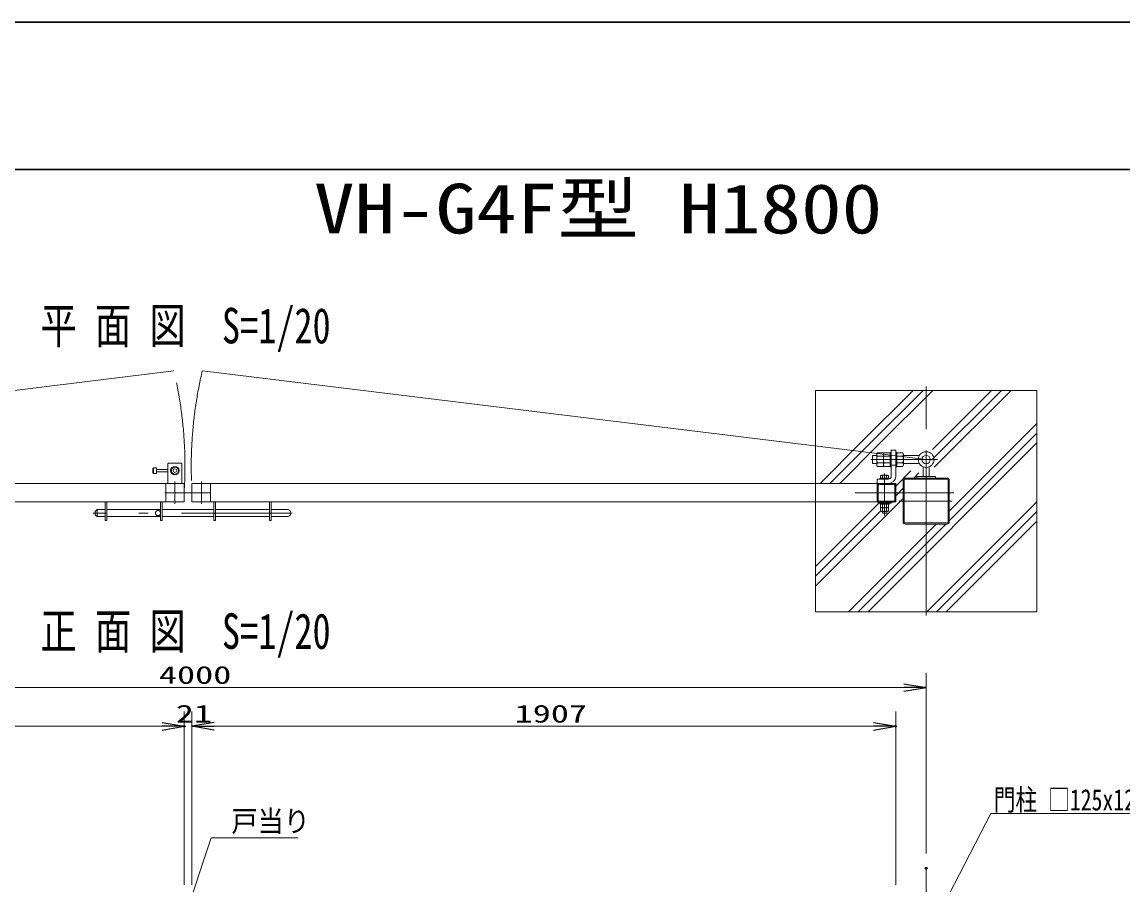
# Model space of a CAD drawing. Units: millimetres, scale not verified. Extents: x -4200 to 4200, y -2970 to 2970.
# Drawn here: x -1663 to 1321, y 632 to 2970 of the extents above; entities that cross this region are included whole.
import ezdxf
from ezdxf.enums import TextEntityAlignment as Align

# ---------------------------------------------------------------- set-up
doc = ezdxf.new("R2010")
doc.units = ezdxf.units.MM
doc.header["$LTSCALE"] = 10
doc.header["$PDMODE"] = 32
doc.header["$PDSIZE"] = 5
for name, pattern in [('USER1', [50.5, 30, -9, 2.5, -9]), ('USER2', [12.6, 8.4, -4.2]), ('USER3', [58, 30, -9, 2.5, -5, 2.5, -9])]:
    doc.linetypes.add(name, pattern=pattern)
for name, color, linetype, lineweight in [('0-0_1', 7, 'Continuous', 9), ('0-1_2', 4, 'Continuous', 18), ('0-2_0', 7, 'Continuous', 25), ('0-4_8', 6, 'Continuous', 9)]:
    doc.layers.add(name, color=color, linetype=linetype, lineweight=lineweight)
doc.layers.add('0-3_Defpoints', color=7, linetype='Continuous')
doc.styles.add('ＭＳ ゴシック', font='')
doc.styles.get('ＭＳ ゴシック').set_extended_font_data('MS Gothic')

# ---------------------------------------------------------------- blocks, each defined once
blk = doc.blocks.new('_OPEN')
at = {"layer": '0-2_0'}
blk.add_line((-10, 1.667), (0, 0), dxfattribs=at)
blk.add_lwpolyline([(-10, -1.667), (0, 0), (-10, 0)], dxfattribs=at)
blk = doc.blocks.new('G44')
at = {"layer": '0-0_1'}
blk.add_lwpolyline([(44205, 41625.4), (50205, 41625.4), (50205, 47625.4), (44205, 47625.4)], close=True, dxfattribs=at)

msp = doc.modelspace()

# ---------------------------------------------------------------- linework, layer by layer
at = {"layer": '0-0_1', "lineweight": 30}
msp.add_line((3799.45, 2569.77), (-3799.55, 2569.77), dxfattribs=at)
at = {"layer": '0-0_1'}
for p, q in [((-3212.58, 1784.27), (-1251.28, 2024.77)), ((-3212.58, 1784.27), (-1251.28, 2024.77)), ((787.42, 1784.27), (-1173.88, 2024.77)), ((610.89, 1830.04), (752.63, 1971.77)), ((634.8, 1827.43), (779.14, 1971.77)), ((658.7, 1824.82), (805.66, 1971.77)), ((801.78, 1782.27), (991.28, 1971.77)), ((804.41, 1811.42), (964.76, 1971.77)), ((809.42, 1763.4), (1017.79, 1971.77)), ((849.92, 1644.8), (1087.42, 1882.3)), ((849.92, 1618.28), (1087.42, 1855.78)), ((500.13, 1719.28), (610.89, 1830.04)), ((526.65, 1719.28), (634.8, 1827.43)), ((553.16, 1719.28), (658.7, 1824.82)), ((629.92, 1371.77), (1087.42, 1829.27)), ((786.76, 1793.77), (786.77, 1793.79)), ((-1305.98, 1761.78), (-1308.48, 1759.28)), ((-1298.48, 1761.78), (-1305.98, 1761.78)), ((-1305.98, 1761.78), (-1305.98, 1746.78)), ((-1298.48, 1761.78), (-1298.48, 1746.78)), ((-1265.48, 1774.28), (-1267.48, 1772.28)), ((-1267.48, 1719.28), (-1267.48, 1772.28)), ((-1231.48, 1774.28), (-1265.48, 1774.28)), ((-1229.48, 1772.28), (-1231.48, 1774.28)), ((-1229.48, 1719.28), (-1229.48, 1772.28)), ((-1308.48, 1759.28), (-1308.48, 1749.28)), ((-1308.48, 1749.28), (-1305.98, 1746.78)), ((-1298.48, 1746.78), (-1305.98, 1746.78)), ((-1267.48, 1757.28), (-1298.48, 1757.28)), ((-1267.48, 1751.28), (-1298.48, 1751.28)), ((704.92, 1711.93), (746.42, 1753.43)), ((844.42, 1731.07), (730.42, 1731.07)), ((843.52, 1734.27), (731.32, 1734.27)), ((753.78, 1734.27), (767.43, 1747.92)), ((-1273.08, 1719.28), (-3080.08, 1719.28)), ((-1176.68, 1719.28), (654.92, 1719.28)), ((654.92, 1676.1), (654.92, 1712.3)), ((654.92, 1676.1), (654.92, 1712.3)), ((657.22, 1676.1), (657.22, 1712.3)), ((657.22, 1676.1), (657.22, 1712.3)), ((686.92, 1719.2), (657.92, 1719.2)), ((686.92, 1719.2), (657.92, 1719.2)), ((698.02, 1719.2), (661.82, 1719.2)), ((698.02, 1719.2), (661.82, 1719.2)), ((698.02, 1716.9), (661.82, 1716.9)), ((698.02, 1716.9), (661.82, 1716.9)), ((702.62, 1676.1), (702.62, 1712.3)), ((702.62, 1676.1), (702.62, 1712.3)), ((704.92, 1676.1), (704.92, 1712.3)), ((704.92, 1676.1), (704.92, 1712.3)), ((704.92, 1686.3), (724.92, 1706.3)), ((728.12, 1728.77), (728.12, 1614.77)), ((846.72, 1728.77), (846.72, 1614.77)), ((849.92, 1727.87), (849.92, 1615.67)), ((849.92, 1727.87), (849.92, 1615.67)), ((487.42, 1441.4), (724.92, 1678.9)), ((698.02, 1671.5), (661.82, 1671.5)), ((698.02, 1671.5), (661.82, 1671.5)), ((-3080.08, 1669.28), (-1273.08, 1669.28)), ((-1464.11, 1634.77), (-1464.11, 1643.77)), ((-1459.11, 1648.77), (-1437.58, 1648.77)), ((-1437.58, 1619.27), (-1437.58, 1669.27)), ((-1433.08, 1619.27), (-1433.08, 1669.27)), ((-1433.08, 1648.77), (-1287.08, 1648.77)), ((-1287.08, 1619.27), (-1287.08, 1669.27)), ((-1282.58, 1619.27), (-1282.58, 1669.27)), ((-1282.58, 1648.77), (-1142.58, 1648.77)), ((-589.73, 1669.28), (-1176.69, 1669.28)), ((654.92, 1669.28), (-1152.08, 1669.28)), ((-1142.58, 1619.27), (-1142.58, 1669.27)), ((-1138.08, 1619.27), (-1138.08, 1669.27)), ((-1138.08, 1648.77), (-992.08, 1648.77)), ((-987.58, 1619.27), (-987.58, 1669.27)), ((-943.61, 1648.77), (-987.58, 1648.77)), ((487.42, 1494.43), (659.41, 1666.42)), ((487.42, 1467.92), (664.12, 1644.62)), ((698.02, 1669.2), (658.92, 1669.2)), ((698.02, 1669.2), (658.92, 1669.2)), ((789.02, 1371.77), (1087.42, 1670.17)), ((815.54, 1371.77), (1087.42, 1643.65)), ((-1459.11, 1629.77), (-1464.11, 1634.77)), ((-1459.11, 1629.77), (-1437.58, 1629.77)), ((-1433.08, 1619.27), (-1437.58, 1619.27)), ((-1287.08, 1629.77), (-1433.08, 1629.77)), ((-1282.58, 1619.27), (-1287.08, 1619.27)), ((-1142.58, 1629.77), (-1282.58, 1629.77)), ((-1138.08, 1619.27), (-1142.58, 1619.27)), ((-992.08, 1629.77), (-1138.08, 1629.77)), ((-943.61, 1629.77), (-987.58, 1629.77)), ((844.42, 1612.47), (730.42, 1612.47)), ((842.06, 1371.77), (1087.42, 1617.14)), ((576.89, 1371.77), (814.39, 1609.27)), ((603.41, 1371.77), (840.91, 1609.27)), ((843.52, 1609.27), (731.32, 1609.27)), ((843.52, 1609.27), (731.32, 1609.27)), ((1007.58, 825.17), (1522.87, 825.17))]:
    msp.add_line(p, q, dxfattribs=at)
at = {"layer": '0-0_1', "linetype": 'USER1'}
for p, q in [((787.42, 1361.77), (787.42, 1981.77)), ((-1248.48, 1724.89), (-1248.48, 1664.24)), ((-1176.68, 1724.89), (-1176.68, 1664.24)), ((-1152.17, 1694.28), (-1275.92, 1694.28)), ((-930.76, 1639.27), (-1469.48, 1639.27)), ((787.42, 677.13), (787.42, -1732.81))]:
    msp.add_line(p, q, dxfattribs=at)
at = {"layer": '0-0_1', "lineweight": 30}
msp.add_lwpolyline([(4199.95, -2969.73), (4199.95, 2969.77), (-4200.05, 2969.77)], dxfattribs=at)
at = {"layer": '0-0_1'}
for points in [[(-1273.08, 1719.28), (-1223.08, 1719.28), (-1223.08, 1669.28), (-1273.08, 1669.28)], [(-1202.08, 1719.28), (-1152.08, 1719.28), (-1152.08, 1669.28), (-1202.08, 1669.28)]]:
    msp.add_lwpolyline(points, close=True, dxfattribs=at)
for points in [[(660.83, 1669.28), (654.92, 1669.28), (654.92, 1719.28), (671.32, 1719.28)], [(671.32, 1719.28), (654.92, 1719.28), (654.92, 1669.28), (660.83, 1669.28)], [(699.01, 1669.28), (704.92, 1669.28), (704.92, 1719.28), (688.52, 1719.28)], [(688.52, 1719.28), (704.92, 1719.28), (704.92, 1669.28), (699.01, 1669.28)], [(724.92, 1615.67), (724.92, 1727.87), (724.92, 1615.67)], [(-1464.11, 1643.77), (-1459.11, 1648.77), (-1459.11, 1629.77)], [(-987.58, 1619.27), (-992.08, 1619.27), (-992.08, 1669.27)], [(849.92, 606.88), (962.58, 825.17), (1007.58, 825.17)], [(-1222.42, 541.88), (-1150.1, 759.51), (-1105.1, 759.51), (-915.1, 759.51)]]:
    msp.add_lwpolyline(points, dxfattribs=at)
for radius in [11.5, 9.5, 5]:
    msp.add_circle((-1248.48, 1754.28), radius, dxfattribs=at)
at = {"layer": '0-0_1', "linetype": 'USER2'}
msp.add_circle((-1294.11, 1639.27), 7, dxfattribs=at)
at = {"layer": '0-0_1', "linetype": 'USER3'}
for centre, radius, start, end in [((-2346.18, 1766.92), 1125.05, 356.29054, 13.2518), ((-79.38, 1766.98), 1124.65, 166.7467, 183.71401)]:
    msp.add_arc(centre, radius, start, end, dxfattribs=at)
at = {"layer": '0-0_1'}
for centre, radius, start, end in [((731.32, 1727.87), 6.4, 90, 180), ((731.32, 1727.87), 6.4, 90, 180), ((730.42, 1728.77), 2.3, 90, 180), ((843.52, 1727.87), 6.4, 0, 90), ((843.52, 1727.87), 6.4, 0, 90), ((844.42, 1728.77), 2.3, 0, 90), ((661.82, 1712.3), 6.9, 90, 180), ((661.82, 1712.3), 6.9, 90, 180), ((661.82, 1712.3), 4.6, 90, 180), ((661.82, 1712.3), 4.6, 90, 180), ((698.02, 1712.3), 6.9, 0, 90), ((698.02, 1712.3), 6.9, 0, 90), ((698.02, 1712.3), 4.6, 0, 90), ((698.02, 1712.3), 4.6, 0, 90), ((661.82, 1676.1), 6.9, 180, 270), ((661.82, 1676.1), 6.9, 180, 270), ((661.82, 1676.1), 4.6, 180, 270), ((661.82, 1676.1), 4.6, 180, 270), ((698.02, 1676.1), 4.6, 270, 0), ((698.02, 1676.1), 6.9, 270, 0), ((698.02, 1676.1), 4.6, 270, 0), ((698.02, 1676.1), 6.9, 270, 0), ((-943.61, 1639.27), 9.5, 270, 90), ((698.02, 1676.1), 6.9, 270, 278.23801), ((698.02, 1676.1), 6.9, 270, 278.23801), ((731.32, 1615.67), 6.4, 180, 270), ((731.32, 1615.67), 6.4, 180, 270), ((730.42, 1614.77), 2.3, 180, 270), ((843.52, 1615.67), 6.4, 270, 0), ((843.52, 1615.67), 6.4, 270, 360), ((844.42, 1614.77), 2.3, 270, 0)]:
    msp.add_arc(centre, radius, start, end, dxfattribs=at)
at = {"layer": '0-1_2'}
for p, q in [((787.42, 717.13), (787.42, 1206.44)), ((727.42, 1166.44), (-3152.58, 1166.44)), ((-1223.08, 631.88), (-1223.08, 1101.44)), ((-1223.08, 631.88), (-1223.08, 1101.44)), ((-1202.08, 631.88), (-1202.08, 1101.44)), ((-1202.08, 631.88), (-1202.08, 1101.44)), ((704.92, 631.88), (704.92, 1101.44)), ((-3070.08, 1061.44), (-1283.08, 1061.44)), ((-1283.08, 1061.44), (-1343.08, 1061.44)), ((-1142.08, 1061.44), (644.92, 1061.44)), ((-1142.08, 1061.44), (-1082.08, 1061.44))]:
    msp.add_line(p, q, dxfattribs=at)
at = {"layer": '0-3_Defpoints'}
for p in [(-1223.08, 1061.44), (-1223.08, 1061.44), (704.92, 1061.44), (787.42, 677.13)]:
    msp.add_point(p, dxfattribs=at)
at = {"layer": '0-4_8'}
for p, q in [((642.42, 1795.27), (653.72, 1795.27)), ((642.42, 1773.27), (642.42, 1795.27)), ((653.72, 1784.27), (653.72, 1798.11)), ((655.72, 1802.77), (671.72, 1802.77)), ((655.72, 1793.49), (671.72, 1793.49)), ((671.72, 1802.77), (671.72, 1765.77)), ((673.72, 1802.77), (689.72, 1802.77)), ((673.72, 1793.49), (689.72, 1793.49)), ((689.72, 1803.77), (689.72, 1764.77)), ((692.92, 1803.77), (689.72, 1803.77)), ((692.92, 1809.27), (692.92, 1739.27)), ((692.92, 1809.27), (704.92, 1809.27)), ((704.92, 1809.27), (704.92, 1739.27)), ((708.12, 1803.77), (704.92, 1803.77)), ((708.12, 1803.77), (708.12, 1764.77)), ((724.12, 1802.77), (708.12, 1802.77)), ((724.12, 1793.49), (708.12, 1793.49)), ((726.12, 1798.11), (726.12, 1770.44)), ((726.12, 1795.27), (769.12, 1795.27)), ((642.42, 1773.27), (653.72, 1773.27)), ((653.72, 1784.27), (653.72, 1770.44)), ((655.72, 1775.06), (671.72, 1775.06)), ((655.72, 1765.77), (671.72, 1765.77)), ((673.72, 1775.06), (689.72, 1775.06)), ((673.72, 1765.77), (689.72, 1765.77)), ((692.92, 1764.77), (689.72, 1764.77)), ((692.92, 1769.27), (704.92, 1769.27)), ((708.12, 1764.77), (704.92, 1764.77)), ((724.12, 1775.06), (708.12, 1775.06)), ((724.12, 1765.77), (708.12, 1765.77)), ((726.12, 1773.27), (769.12, 1773.27)), ((779.42, 1764.48), (779.42, 1738.77)), ((795.42, 1764.48), (795.42, 1738.77)), ((654.92, 1731.27), (654.92, 1719.28)), ((654.92, 1731.27), (684.92, 1731.27)), ((662.92, 1733.57), (662.92, 1731.27)), ((662.92, 1733.57), (686.92, 1733.57)), ((663.97, 1733.57), (663.97, 1740.07)), ((666.71, 1741.57), (683.16, 1741.57)), ((669.41, 1740.07), (669.41, 1733.57)), ((680.42, 1740.07), (680.42, 1733.57)), ((685.87, 1733.57), (685.87, 1740.07)), ((686.92, 1733.57), (686.92, 1731.53)), ((762.42, 1738.77), (762.42, 1734.27)), ((762.42, 1738.77), (787.42, 1738.77)), ((812.42, 1738.77), (787.42, 1738.77)), ((812.42, 1738.77), (812.42, 1734.27)), ((684.92, 1719.27), (654.92, 1719.27)), ((657.42, 1669.27), (657.42, 1666.07)), ((657.42, 1666.07), (692.42, 1666.07)), ((662.92, 1666.07), (686.92, 1666.07)), ((662.92, 1663.77), (662.92, 1666.07)), ((662.92, 1663.77), (686.92, 1663.77)), ((663.97, 1663.77), (663.97, 1655.27)), ((663.97, 1653.77), (685.87, 1653.77)), ((663.97, 1653.77), (663.97, 1645.27)), ((666.71, 1643.77), (683.16, 1643.77)), ((668.92, 1638.57), (668.92, 1643.77)), ((669.41, 1655.27), (669.41, 1663.77)), ((669.41, 1645.27), (669.41, 1653.77)), ((680.42, 1655.27), (680.42, 1663.77)), ((680.42, 1645.27), (680.42, 1653.77)), ((680.92, 1638.57), (680.92, 1643.77)), ((685.87, 1663.77), (685.87, 1655.27)), ((685.87, 1653.77), (685.87, 1645.27)), ((686.92, 1663.77), (686.92, 1666.07)), ((692.42, 1669.27), (692.42, 1666.07)), ((674.92, 1638.57), (668.92, 1638.57)), ((674.92, 1638.57), (680.92, 1638.57))]:
    msp.add_line(p, q, dxfattribs=at)
at = {"layer": '0-4_8', "linetype": 'USER1'}
for p, q in [((787.42, 1808.81), (787.42, 1599.11)), ((818.33, 1784.27), (637.23, 1784.27)), ((818.33, 1784.27), (758.31, 1784.27)), ((674.92, 1746.04), (674.92, 1632.95)), ((595.11, 1694.27), (862.57, 1694.27)), ((714.29, 1671.77), (857.69, 1671.77))]:
    msp.add_line(p, q, dxfattribs=at)
at = {"layer": '0-4_8'}
for radius in [21.35, 11.35]:
    msp.add_circle((787.42, 1784.27), radius, dxfattribs=at)
for centre, radius, start, end in [((660.11, 1798.13), 6.39, 133.39581, 226.60419), ((675.94, 1784.27), 22.22, 155.50379, 204.49621), ((678.11, 1798.13), 6.39, 133.39581, 226.60419), ((693.94, 1784.27), 22.22, 155.50379, 204.49621), ((719.73, 1798.13), 6.39, 313.39581, 46.60419), ((703.9, 1784.27), 22.22, 335.50379, 24.49621), ((660.11, 1770.42), 6.39, 133.39581, 226.60419), ((678.11, 1770.42), 6.39, 133.39581, 226.60419), ((719.73, 1770.42), 6.39, 313.39581, 46.60419), ((666.69, 1738.35), 3.22, 32.29619, 147.70381), ((674.92, 1730.72), 10.85, 59.51401, 120.48599), ((683.15, 1738.35), 3.22, 32.29619, 147.70381), ((684.92, 1739.27), 8, 270, 0), ((684.92, 1739.27), 20, 270, 0), ((666.69, 1657), 3.22, 212.29619, 327.70381), ((666.69, 1647), 3.22, 212.29619, 327.70381), ((674.92, 1664.62), 10.85, 239.51401, 300.48599), ((674.92, 1654.62), 10.85, 239.51401, 300.48599), ((683.15, 1657), 3.22, 212.29619, 327.70381), ((683.15, 1647), 3.22, 212.29619, 327.70381)]:
    msp.add_arc(centre, radius, start, end, dxfattribs=at)

# ---------------------------------------------------------------- block references
at = {"layer": '0-1_2', "xscale": 6, "yscale": 6}
for p in [(787.42, 1166.44), (-1223.08, 1061.44), (-1223.08, 1061.44), (704.92, 1061.44)]:
    msp.add_blockref('_OPEN', p, dxfattribs=at)
at = {"layer": '0-1_2', "xscale": 6, "yscale": 6, "rotation": 180}
msp.add_blockref('_OPEN', (-1202.08, 1061.44), dxfattribs=at)
msp.add_blockref('_OPEN', (-1202.08, 1061.44), dxfattribs=at)
at = {"layer": '0-2_0', "xscale": 0.1, "yscale": 0.1}
msp.add_blockref('G44', (-3933.08, -2790.76), dxfattribs=at)

# ---------------------------------------------------------------- texts
at = {"layer": '0-0_1', "style": 'ＭＳ ゴシック'}
for s, height, width, p in [('VH-G4F型 H1800', 134.7, 1.2, (-871.54, 2356.43)), ('平 面 図\u3000S=1/20', 96.19, 0.75, (-1612.58, 2070.14)), ('正 面 図\u3000S=1/20', 96.19, 0.75, (-1612.58, 1242.5)), ('門柱 □125x125x3.2', 57.73, 0.75, (970.25, 816.18)), ('戸当り', 57.7, 0.9, (-1095.1, 758.4))]:
    msp.add_text(s, height=height, dxfattribs=dict(at, width=width)).set_placement(p, align=Align.BOTTOM_LEFT)
at = {"layer": '0-1_2', "style": 'ＭＳ ゴシック', "width": 1.5}
for s, p in [('4000', (-1291.75, 1162.19)), ('21', (-1245.92, 1057.19)), ('1907', (-327.75, 1057.19))]:
    msp.add_text(s, height=48.09, dxfattribs=at).set_placement(p, align=Align.BOTTOM_LEFT)

doc.saveas('drawing.dxf')
